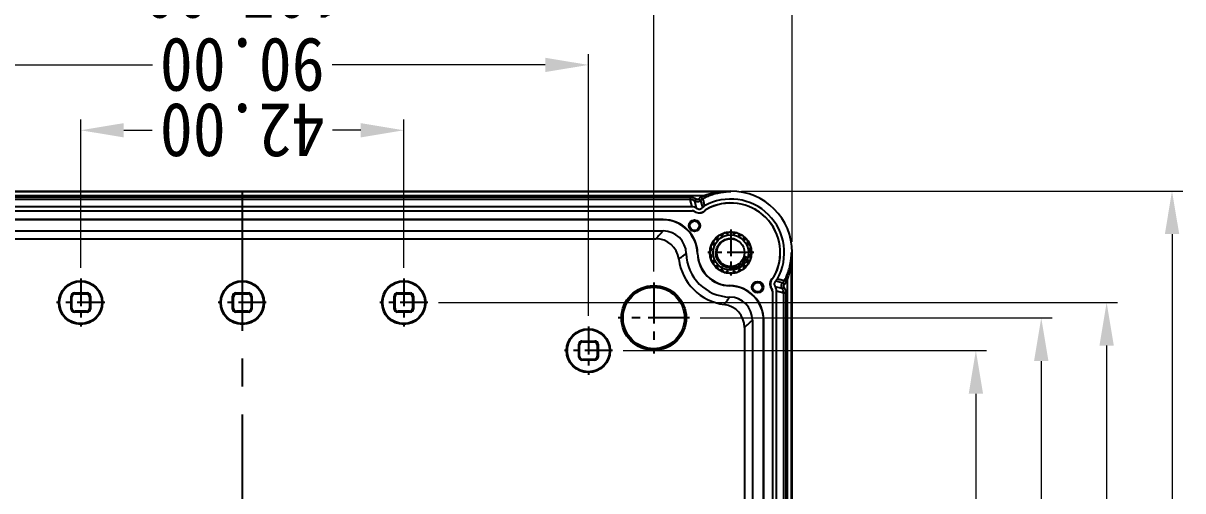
# Model space of a CAD drawing. Header units: millimetres. Extents: x -603 to 1798, y -1840 to -1013.
# Drawn here: x 1038.9 to 1189.7, y -1632.7 to -1571.8 of the extents above; entities that cross this region are included whole.
import ezdxf

# ---------------------------------------------------------------- set-up
doc = ezdxf.new("R2010")
doc.units = ezdxf.units.MM
doc.header["$MEASUREMENT"] = 0
doc.linetypes.add('CENTER', pattern=[50.8, 31.75, -6.35, 6.35, -6.35])
doc.layers.get('0').update_dxf_attribs({"linetype": 'CONTINUOUS'})
doc.layers.get('Defpoints').update_dxf_attribs({"linetype": 'CONTINUOUS'})
doc.layers.add('dim', color=3, linetype='CONTINUOUS', lineweight=9)
doc.styles.add('FFS', font='simfang0.ttf', dxfattribs={"width": 0.9})
doc.dimstyles.new('YanXiu', dxfattribs={"dimtxt": 2.5, "dimasz": 2.2, "dimexe": 1, "dimexo": 0.6, "dimgap": 0.66, "dimtad": 0, "dimzin": 0, "dimdsep": 46, "dimtxsty": 'FFS', "dimcen": 0, "dimclrd": 256, "dimclre": 131, "dimclrt": 42, "dimadec": 0, "dimazin": 0, "dimtfac": 1, "dimtdec": 4, "dimtofl": 0, "dimtmove": 0, "dimatfit": 3, "dimfxl": 0, "dimtolj": 1, "dimtzin": 0, "dimlwd": 0, "dimlwe": 0, "dimarcsym": 0})

# ---------------------------------------------------------------- blocks, each defined once
blk = doc.blocks.new('*D7')
at = {"layer": 'Defpoints', "color": 0}
for p in [(-48.13, 81.25), (-95.37, -81.25), (-48.13, -81.25)]:
    blk.add_point(p, dxfattribs=at)
at = {"layer": 'dim', "color": 131, "lineweight": 5}
for p, q in [((-49.53, 81.25), (-96.77, 81.25)), ((-49.53, -81.25), (-96.77, -81.25))]:
    blk.add_line(p, q, dxfattribs=at)
at = {"layer": 'dim', "lineweight": 5}
for p, q in [((-95.37, 75.65), (-95.37, 13.78)), ((-95.37, -75.65), (-95.37, -13.78))]:
    blk.add_line(p, q, dxfattribs=at)
at = {"layer": 'dim'}
for points in [[(-96.31, 75.65), (-94.44, 75.65), (-95.37, 81.25)], [(-96.31, -75.65), (-94.44, -75.65), (-95.37, -81.25)]]:
    blk.add_solid(points, dxfattribs=at)
at = {"layer": 'dim', "color": 42, "insert": (-95.37, 0), "char_height": 7, "attachment_point": 5, "rotation": 90, "style": 'FFS'}
blk.add_mtext('162.50', dxfattribs=at)
blk = doc.blocks.new('*D8')
at = {"layer": 'Defpoints', "color": 0}
for p in [(-58.13, 85.5), (-103.87, -85.5), (-58.13, -85.5)]:
    blk.add_point(p, dxfattribs=at)
at = {"layer": 'dim', "color": 131, "lineweight": 5}
for p, q in [((-59.53, 85.5), (-105.27, 85.5)), ((-59.53, -85.5), (-105.27, -85.5))]:
    blk.add_line(p, q, dxfattribs=at)
at = {"layer": 'dim', "lineweight": 5}
for p, q in [((-103.87, 79.9), (-103.87, 13.78)), ((-103.87, -79.9), (-103.87, -13.78))]:
    blk.add_line(p, q, dxfattribs=at)
at = {"layer": 'dim'}
for points in [[(-104.81, 79.9), (-102.94, 79.9), (-103.87, 85.5)], [(-104.81, -79.9), (-102.94, -79.9), (-103.87, -85.5)]]:
    blk.add_solid(points, dxfattribs=at)
at = {"layer": 'dim', "color": 42, "insert": (-103.87, 0), "char_height": 7, "attachment_point": 5, "rotation": 90, "style": 'FFS'}
blk.add_mtext('171.00', dxfattribs=at)
blk = doc.blocks.new('*D9')
at = {"layer": 'Defpoints', "color": 0}
for p in [(-24.13, 87.5), (-112.37, -87.5), (-24.13, -87.5)]:
    blk.add_point(p, dxfattribs=at)
at = {"layer": 'dim', "color": 131, "lineweight": 5}
for p, q in [((-25.53, 87.5), (-113.77, 87.5)), ((-25.53, -87.5), (-113.77, -87.5))]:
    blk.add_line(p, q, dxfattribs=at)
at = {"layer": 'dim', "lineweight": 5}
for p, q in [((-112.37, 81.9), (-112.37, 13.78)), ((-112.37, -81.9), (-112.37, -13.78))]:
    blk.add_line(p, q, dxfattribs=at)
at = {"layer": 'dim'}
for points in [[(-113.31, 81.9), (-111.44, 81.9), (-112.37, 87.5)], [(-113.31, -81.9), (-111.44, -81.9), (-112.37, -87.5)]]:
    blk.add_solid(points, dxfattribs=at)
at = {"layer": 'dim', "color": 42, "insert": (-112.37, 0), "char_height": 7, "attachment_point": 5, "rotation": 90, "style": 'FFS'}
blk.add_mtext('175.00', dxfattribs=at)
blk = doc.blocks.new('*D10')
at = {"layer": 'Defpoints', "color": 0}
for p in [(-63.5, 102), (-120.87, -102), (-63.5, -102)]:
    blk.add_point(p, dxfattribs=at)
at = {"layer": 'dim', "color": 131, "lineweight": 5}
for p, q in [((-64.9, 102), (-122.27, 102)), ((-64.9, -102), (-122.27, -102))]:
    blk.add_line(p, q, dxfattribs=at)
at = {"layer": 'dim', "lineweight": 5}
for p, q in [((-120.87, 96.4), (-120.87, 13.88)), ((-120.87, -96.4), (-120.87, -13.88))]:
    blk.add_line(p, q, dxfattribs=at)
at = {"layer": 'dim'}
for points in [[(-121.81, 96.4), (-119.94, 96.4), (-120.87, 102)], [(-121.81, -96.4), (-119.94, -96.4), (-120.87, -102)]]:
    blk.add_solid(points, dxfattribs=at)
at = {"layer": 'dim', "color": 42, "insert": (-120.87, 0), "char_height": 7, "attachment_point": 5, "rotation": 90, "style": 'FFS'}
blk.add_mtext('204.00', dxfattribs=at)
blk = doc.blocks.new('*D11')
at = {"layer": 'Defpoints', "color": 0}
for p in [(-21, -90.63), (21, -90.63), (21, -109.91)]:
    blk.add_point(p, dxfattribs=at)
at = {"layer": 'dim', "color": 131, "lineweight": 5}
for p, q in [((-21, -92.03), (-21, -111.31)), ((21, -92.03), (21, -111.31))]:
    blk.add_line(p, q, dxfattribs=at)
at = {"layer": 'dim', "lineweight": 5}
for p, q in [((-15.4, -109.91), (-11.72, -109.91)), ((15.4, -109.91), (11.72, -109.91))]:
    blk.add_line(p, q, dxfattribs=at)
at = {"layer": 'dim'}
for points in [[(-15.4, -108.98), (-15.4, -110.84), (-21, -109.91)], [(15.4, -108.98), (15.4, -110.84), (21, -109.91)]]:
    blk.add_solid(points, dxfattribs=at)
at = {"layer": 'dim', "color": 42, "insert": (0, -109.91), "char_height": 7, "attachment_point": 5, "style": 'FFS'}
blk.add_mtext('42.00', dxfattribs=at)
blk = doc.blocks.new('*D12')
at = {"layer": 'Defpoints', "color": 0}
for p in [(-45, -84.38), (45, -84.38), (45, -118.41)]:
    blk.add_point(p, dxfattribs=at)
at = {"layer": 'dim', "color": 131, "lineweight": 5}
for p, q in [((-45, -85.78), (-45, -119.81)), ((45, -85.78), (45, -119.81))]:
    blk.add_line(p, q, dxfattribs=at)
at = {"layer": 'dim', "lineweight": 5}
for p, q in [((-39.4, -118.41), (-11.67, -118.41)), ((39.4, -118.41), (11.67, -118.41))]:
    blk.add_line(p, q, dxfattribs=at)
at = {"layer": 'dim'}
for points in [[(-39.4, -117.48), (-39.4, -119.34), (-45, -118.41)], [(39.4, -117.48), (39.4, -119.34), (45, -118.41)]]:
    blk.add_solid(points, dxfattribs=at)
at = {"layer": 'dim', "color": 42, "insert": (0, -118.41), "char_height": 7, "attachment_point": 5, "style": 'FFS'}
blk.add_mtext('90.00', dxfattribs=at)
blk = doc.blocks.new('*D13')
at = {"layer": 'Defpoints', "color": 0}
for p in [(-53.5, -90.13), (53.5, -90.13), (53.5, -127.91)]:
    blk.add_point(p, dxfattribs=at)
at = {"layer": 'dim', "color": 131, "lineweight": 5}
for p, q in [((-53.5, -91.53), (-53.5, -129.31)), ((53.5, -91.53), (53.5, -129.31))]:
    blk.add_line(p, q, dxfattribs=at)
at = {"layer": 'dim', "lineweight": 5}
for p, q in [((-47.9, -127.91), (-13.78, -127.91)), ((47.9, -127.91), (13.78, -127.91))]:
    blk.add_line(p, q, dxfattribs=at)
at = {"layer": 'dim'}
for points in [[(-47.9, -126.98), (-47.9, -128.84), (-53.5, -127.91)], [(47.9, -126.98), (47.9, -128.84), (53.5, -127.91)]]:
    blk.add_solid(points, dxfattribs=at)
at = {"layer": 'dim', "color": 42, "insert": (0, -127.91), "char_height": 7, "attachment_point": 5, "style": 'FFS'}
blk.add_mtext('107.00', dxfattribs=at)
blk = doc.blocks.new('*D14')
at = {"layer": 'Defpoints', "color": 0}
for p in [(-71.5, -94), (71.5, -94), (71.5, -137.41)]:
    blk.add_point(p, dxfattribs=at)
at = {"layer": 'dim', "color": 131, "lineweight": 5}
for p, q in [((-71.5, -95.4), (-71.5, -138.81)), ((71.5, -95.4), (71.5, -138.81))]:
    blk.add_line(p, q, dxfattribs=at)
at = {"layer": 'dim', "lineweight": 5}
for p, q in [((-65.9, -137.41), (-13.78, -137.41)), ((65.9, -137.41), (13.78, -137.41))]:
    blk.add_line(p, q, dxfattribs=at)
at = {"layer": 'dim'}
for points in [[(-65.9, -136.48), (-65.9, -138.34), (-71.5, -137.41)], [(65.9, -136.48), (65.9, -138.34), (71.5, -137.41)]]:
    blk.add_solid(points, dxfattribs=at)
at = {"layer": 'dim', "color": 42, "insert": (0, -137.41), "char_height": 7, "attachment_point": 5, "style": 'FFS'}
blk.add_mtext('143.00', dxfattribs=at)
blk = doc.blocks.new('u87')
at = {"color": 1, "linetype": 'CENTER', "ltscale": 0.572}
blk.add_line((0, -102), (0, 102), dxfattribs=at)
at = {"color": 7}
for p, q in [((-71.5, 94), (-71.5, -94)), ((-71.404, 94), (-71.404, -94)), ((-70.904, -3.501), (-70.904, -90.499)), ((-70.69, -5.263), (-70.69, -88.737)), ((-70.39, -5.263), (-70.39, -88.737)), ((-69.463, -5.022), (-69.463, -88.978)), ((-68.953, -88.981), (-68.953, -5.019)), ((-68.932, -88.981), (-68.932, -5.019)), ((-67.795, -8.797), (-67.795, -85.203)), ((-67.769, -8.822), (-67.769, -85.178)), ((-66.316, -85.223), (-66.316, -8.777)), ((-65.295, -84.275), (-65.295, -9.725)), ((-46.137, -80.513), (-46.25, -80.4)), ((-46.25, -82.1), (-46.25, -80.4)), ((-46.137, -81.987), (-46.137, -80.513)), ((-45.737, -80.113), (-45.85, -80)), ((-45.85, -80), (-44.15, -80)), ((-45.737, -80.113), (-44.263, -80.113)), ((-44.263, -80.113), (-44.15, -80)), ((-43.863, -80.513), (-43.75, -80.4)), ((-43.863, -80.513), (-43.863, -81.987)), ((-43.75, -80.4), (-43.75, -82.1)), ((-46.137, -81.987), (-46.25, -82.1)), ((-45.737, -82.387), (-45.85, -82.5)), ((-44.15, -82.5), (-45.85, -82.5)), ((-44.263, -82.387), (-45.737, -82.387)), ((-44.263, -82.387), (-44.15, -82.5)), ((-43.863, -81.987), (-43.75, -82.1)), ((-67.769, -85.178), (-67.795, -85.203)), ((-22.137, -86.763), (-22.25, -86.65)), ((-22.25, -88.35), (-22.25, -86.65)), ((-22.137, -88.237), (-22.137, -86.763)), ((-21.85, -86.25), (-20.15, -86.25)), ((-21.737, -86.363), (-21.85, -86.25)), ((-21.737, -86.363), (-20.263, -86.363)), ((-20.263, -86.363), (-20.15, -86.25)), ((-19.863, -86.763), (-19.75, -86.65)), ((-19.863, -86.763), (-19.863, -88.237)), ((-19.75, -86.65), (-19.75, -88.35)), ((-1.137, -86.763), (-1.25, -86.65)), ((-1.25, -88.35), (-1.25, -86.65)), ((-1.137, -88.237), (-1.137, -86.763)), ((-0.85, -86.25), (0.85, -86.25)), ((-0.737, -86.363), (-0.85, -86.25)), ((-0.737, -86.363), (0.737, -86.363)), ((0.737, -86.363), (0.85, -86.25)), ((1.137, -86.763), (1.25, -86.65)), ((1.137, -86.763), (1.137, -88.237)), ((1.25, -86.65), (1.25, -88.35)), ((19.863, -86.763), (19.75, -86.65)), ((19.75, -88.35), (19.75, -86.65)), ((19.863, -88.237), (19.863, -86.763)), ((20.15, -86.25), (21.85, -86.25)), ((20.263, -86.363), (20.15, -86.25)), ((20.263, -86.363), (21.737, -86.363)), ((21.737, -86.363), (21.85, -86.25)), ((22.137, -86.763), (22.25, -86.65)), ((22.137, -86.763), (22.137, -88.237)), ((22.25, -86.65), (22.25, -88.35)), ((-70.69, -88.737), (-70.39, -88.737)), ((-70.39, -88.737), (-69.463, -88.978)), ((-22.137, -88.237), (-22.25, -88.35)), ((-21.737, -88.637), (-21.85, -88.75)), ((-20.15, -88.75), (-21.85, -88.75)), ((-20.263, -88.637), (-21.737, -88.637)), ((-20.263, -88.637), (-20.15, -88.75)), ((-19.863, -88.237), (-19.75, -88.35)), ((-1.137, -88.237), (-1.25, -88.35)), ((-0.737, -88.637), (-0.85, -88.75)), ((0.85, -88.75), (-0.85, -88.75)), ((0.737, -88.637), (-0.737, -88.637)), ((0.737, -88.637), (0.85, -88.75)), ((1.137, -88.237), (1.25, -88.35)), ((19.863, -88.237), (19.75, -88.35)), ((20.263, -88.637), (20.15, -88.75)), ((21.85, -88.75), (20.15, -88.75)), ((21.737, -88.637), (20.263, -88.637)), ((21.737, -88.637), (21.85, -88.75)), ((22.137, -88.237), (22.25, -88.35)), ((-70.768, -90.224), (-70.502, -90.362)), ((-70.484, -89.857), (-70.283, -90.08)), ((-70.444, -89.498), (-70.201, -89.323)), ((-69.359, -90.324), (-70.283, -90.08)), ((-70.201, -89.323), (-69.274, -89.564)), ((-68.932, -88.981), (-68.953, -88.981)), ((-68.841, -89.261), (-68.858, -89.274)), ((-63.387, -89.675), (-63.4, -89.701)), ((-70.904, -90.499), (-70.633, -90.627)), ((-69.101, -90.838), (-69.119, -90.827)), ((-69.002, -90.715), (-69.016, -90.7)), ((-71.5, -94), (-71.404, -94)), ((-59.175, -93.887), (-59.201, -93.9)), ((53.775, -95.795), (-53.775, -95.795)), ((54.723, -96.816), (-54.723, -96.816)), ((-58.761, -99.341), (-58.774, -99.358)), ((58.481, -99.432), (-58.481, -99.432)), ((-58.481, -99.432), (-58.481, -99.453)), ((58.481, -99.453), (-58.481, -99.453)), ((-54.678, -98.269), (-54.703, -98.295)), ((-54.703, -98.295), (54.703, -98.295)), ((-54.678, -98.269), (54.678, -98.269)), ((-60.338, -99.601), (-60.327, -99.619)), ((-60.215, -99.502), (-60.2, -99.516)), ((-59.724, -101.268), (-59.862, -101.002)), ((-59.58, -100.783), (-59.824, -99.859)), ((-59.357, -100.984), (-59.58, -100.783)), ((-59.064, -99.774), (-58.823, -100.701)), ((-58.998, -100.944), (-58.823, -100.701)), ((-58.478, -99.963), (58.478, -99.963)), ((-58.478, -99.963), (-58.237, -100.89)), ((-58.237, -100.89), (58.237, -100.89)), ((-58.237, -101.19), (-58.237, -100.89)), ((-63.5, -101.904), (63.5, -101.904)), ((-63.5, -101.904), (-63.5, -102)), ((63.5, -102), (-63.5, -102)), ((-59.999, -101.404), (-60.127, -101.133)), ((-59.999, -101.404), (59.999, -101.404)), ((-58.237, -101.19), (58.237, -101.19))]:
    blk.add_line(p, q, dxfattribs=at)
at = {"color": 1, "linetype": 'CENTER', "ltscale": 0.113789}
for p, q in [((-45, -84.379), (-45, -78.121)), ((-48.129, -81.25), (-41.871, -81.25)), ((-21, -90.629), (-21, -84.371)), ((0, -90.629), (0, -84.371)), ((21, -90.629), (21, -84.371)), ((-24.129, -87.5), (-17.871, -87.5)), ((-3.129, -87.5), (3.129, -87.5)), ((17.871, -87.5), (24.129, -87.5))]:
    blk.add_line(p, q, dxfattribs=at)
at = {"color": 1, "linetype": 'CENTER', "ltscale": 0.168385}
for p, q in [((-53.5, -90.131), (-53.5, -80.869)), ((-58.131, -85.5), (-48.869, -85.5))]:
    blk.add_line(p, q, dxfattribs=at)
at = {"color": 1, "linetype": 'CENTER', "ltscale": 0.10854}
for p, q in [((-63.5, -96.985), (-63.5, -91.015)), ((-66.485, -94), (-60.515, -94))]:
    blk.add_line(p, q, dxfattribs=at)
at = {"color": 7}
for centre, radius in [((-45, -81.25), 2.845), ((-45, -81.25), 2.74), ((-53.5, -85.5), 4.21), ((-53.5, -85.5), 4), ((-21, -87.5), 2.845), ((-21, -87.5), 2.74), ((0, -87.5), 2.845), ((0, -87.5), 2.74), ((21, -87.5), 2.845), ((21, -87.5), 2.74), ((-67, -89.5), 0.75), ((-67, -89.5), 0.61), ((-63.5, -94), 2.713), ((-63.5, -94), 2.3), ((-63.5, -94), 1.8), ((-58.8, -97.5), 0.75), ((-58.8, -97.5), 0.61)]:
    blk.add_circle(centre, radius, dxfattribs=at)
for centre, radius, start, end in [((-47.412, -104.549), 27.034, 131.415, 134.36945), ((-62.296, -84.275), 2.999, 179.99758, 262.94346), ((-63.296, -85.203), 4.499, 179.99671, 268.67455), ((-63.27, -85.178), 4.499, 179.99672, 268.50825), ((-63.317, -85.224), 2.999, 179.99682, 268.80768), ((-63.5, -94), 6.8, 7.05897, 82.94103), ((-69.389, -88.737), 1.301, 180.01474, 215.81248), ((-69.39, -88.737), 1, 179.99701, 215.83009), ((-63.5, -94), 5.779, 1.1955, 88.8045), ((-63.5, -94), 8.19, 152.54633, 154.6904), ((-69.614, -90.823), 1.3, 131.9995, 152.54609), ((-63.5, -94), 7.89, 152.54633, 154.6904), ((-69.614, -90.823), 1, 131.99673, 152.54503), ((-68.694, -91.07), 1, 131.66728, 150.5762), ((-68.463, -88.978), 1, 180.00074, 215.82648), ((-68.453, -88.981), 0.5, 180.00148, 215.82734), ((-68.452, -88.981), 0.48, 180.03025, 215.79927), ((-63.5, -94), 4.3, 1.32874, 88.67126), ((-63.5, -94), 4.326, 1.49481, 88.50543), ((-63.5, -94), 6.963, 150.57638, 299.42363), ((-63.5, -94), 6.453, 150.54928, 299.45047), ((-63.5, -94), 6.432, 150.54928, 299.45047), ((-68.684, -91.073), 0.5, 131.66865, 150.5485), ((-68.684, -91.073), 0.479, 131.6686, 150.54846), ((-64.902, -92.071), 0.315, 66.29192, 185.70808), ((-64.715, -91.645), 0.15, 246.29192, 297.27791), ((-63.5, -94), 2.5, 116.72209, 117.27791), ((-64.692, -91.633), 0.15, 296.72209, 347.70808), ((-64.237, -91.732), 0.315, 48.29192, 167.70808), ((-63.927, -91.385), 0.15, 228.29192, 279.27791), ((-63.5, -94), 2.5, 98.72209, 99.27791), ((-63.902, -91.381), 0.15, 278.72209, 329.70808), ((-63.5, -91.615), 0.315, 30.29192, 149.70808), ((-63.098, -91.381), 0.15, 210.29192, 261.27791), ((-63.5, -94), 2.5, 80.72209, 81.27791), ((-63.073, -91.385), 0.15, 260.72209, 311.70808), ((-62.763, -91.732), 0.315, 12.29192, 131.70808), ((-62.308, -91.633), 0.15, 192.29192, 243.27791), ((-63.5, -94), 2.5, 62.72209, 63.27791), ((-62.285, -91.645), 0.15, 242.72209, 293.70808), ((-62.098, -92.071), 0.315, 354.29192, 113.70808), ((-65.768, -93.263), 0.315, 102.29192, 221.70808), ((-65.867, -92.808), 0.15, 282.29192, 333.27791), ((-65.429, -92.598), 0.315, 84.29192, 203.70808), ((-63.5, -94), 2.5, 152.72209, 153.27791), ((-65.855, -92.785), 0.15, 332.72209, 23.70808), ((-65.383, -92.135), 0.15, 264.29192, 315.27791), ((-63.5, -94), 2.5, 134.72209, 135.27791), ((-65.365, -92.117), 0.15, 314.72209, 5.70808), ((-61.635, -92.117), 0.15, 174.29192, 225.27791), ((-63.5, -94), 2.5, 44.72209, 45.27791), ((-61.617, -92.135), 0.15, 224.72209, 275.70808), ((-61.571, -92.598), 0.315, 336.29192, 95.70808), ((-61.145, -92.785), 0.15, 156.29192, 207.27791), ((-63.5, -94), 2.5, 26.72209, 27.27791), ((-61.133, -92.808), 0.15, 206.72209, 257.70808), ((-61.232, -93.263), 0.315, 318.29192, 77.70808), ((-53.775, -92.796), 2.999, 187.05655, 270.00242), ((-63.5, -94), 8, 180, 270), ((-65.885, -94), 0.315, 120.29192, 239.70808), ((-65.768, -94.737), 0.315, 138.29192, 257.70808), ((-66.119, -93.598), 0.15, 300.29192, 351.27791), ((-66.119, -94.402), 0.15, 8.72209, 59.70808), ((-66.115, -93.573), 0.15, 350.72209, 41.70808), ((-66.115, -94.427), 0.15, 318.29192, 9.27791), ((-63.5, -94), 2.5, 170.72209, 171.27791), ((-63.5, -94), 2.5, 188.72209, 189.27791), ((-61.232, -94.737), 0.315, 282.29192, 41.70808), ((-60.885, -93.573), 0.15, 138.29192, 189.27791), ((-60.885, -94.427), 0.15, 170.72209, 221.70808), ((-63.5, -94), 2.5, 8.72209, 9.27791), ((-63.5, -94), 2.5, 350.72209, 351.27791), ((-60.881, -93.598), 0.15, 188.72209, 239.70808), ((-60.881, -94.402), 0.15, 120.29192, 171.27791), ((-61.115, -94), 0.315, 300.29192, 59.70808), ((-54.703, -93.796), 4.499, 181.32545, 270.00329), ((-54.678, -93.77), 4.499, 181.49158, 270.00326), ((-54.724, -93.817), 2.999, 181.19232, 270.00318), ((-65.867, -95.192), 0.15, 26.72209, 77.70808), ((-65.429, -95.402), 0.315, 156.29192, 275.70808), ((-63.5, -94), 2.5, 206.72209, 207.27791), ((-65.855, -95.215), 0.15, 336.29192, 27.27791), ((-65.383, -95.865), 0.15, 44.72209, 95.70808), ((-63.5, -94), 2.5, 224.72209, 225.27791), ((-65.365, -95.883), 0.15, 354.29192, 45.27791), ((-64.902, -95.929), 0.315, 174.29192, 293.70808), ((-64.715, -96.355), 0.15, 62.72209, 113.70808), ((-63.5, -94), 2.5, 242.72209, 243.27791), ((-64.692, -96.367), 0.15, 12.29192, 63.27791), ((-64.237, -96.268), 0.315, 192.29192, 311.70808), ((-63.441, -94.017), 1.811, 242.37549, 268.13959), ((-63.927, -96.615), 0.15, 80.72209, 131.70808), ((-63.5, -94), 2.5, 260.72209, 261.27791), ((-63.902, -96.619), 0.15, 30.29192, 81.27791), ((-63.098, -96.619), 0.15, 98.72209, 149.70808), ((-63.5, -94), 2.5, 278.72209, 279.27791), ((-63.073, -96.615), 0.15, 48.29192, 99.27791), ((-62.763, -96.268), 0.315, 228.29192, 347.70808), ((-62.308, -96.367), 0.15, 116.72209, 167.70808), ((-63.5, -94), 2.5, 296.72209, 297.27791), ((-62.285, -96.355), 0.15, 66.29192, 117.27791), ((-62.098, -95.929), 0.315, 246.29192, 5.70808), ((-61.635, -95.883), 0.15, 134.72209, 185.70808), ((-63.5, -94), 2.5, 314.72209, 315.27791), ((-61.617, -95.865), 0.15, 84.29192, 135.27791), ((-61.571, -95.402), 0.315, 264.29192, 23.70808), ((-61.145, -95.215), 0.15, 152.72209, 203.70808), ((-63.5, -94), 2.5, 332.72209, 333.27791), ((-61.133, -95.192), 0.15, 102.29192, 153.27791), ((-74.049, -77.912), 27.034, 315.63055, 318.585), ((-63.5, -96.385), 0.315, 210.29192, 329.70808), ((-58.481, -98.953), 0.5, 234.17266, 269.99852), ((-58.481, -98.952), 0.48, 234.19665, 269.97383), ((-60.573, -99.184), 0.479, 299.44691, 318.33134), ((-60.573, -99.184), 0.5, 299.44549, 318.3333), ((-63.5, -94), 7.89, 295.3096, 297.45367), ((-60.57, -99.194), 1, 299.42382, 318.33335), ((-60.323, -100.114), 1, 297.45518, 318.00305), ((-60.323, -100.114), 1.3, 297.45427, 318.00013), ((-58.478, -98.963), 1, 234.17352, 269.99926), ((-58.237, -99.889), 1.301, 234.18688, 269.9859), ((-58.237, -99.89), 1, 234.17106, 269.99745), ((-63.5, -94), 8.19, 295.3096, 297.45367)]:
    blk.add_arc(centre, radius, start, end, dxfattribs=at)
for centre, major_axis, start_param, end_param in [((-45.85, -80.4), (0.283, -0.283), 2.3563468, 3.9268385), ((-45.736, -80.514), (-0.283, 0.283), -0.7852459, 0.7852459), ((-44.264, -80.514), (0.283, 0.283), -0.7852459, 0.7852459), ((-44.15, -80.4), (0.283, 0.283), -0.7852459, 0.7852459), ((-45.85, -82.1), (0.283, 0.283), -3.9268385, -2.3563468), ((-45.736, -81.986), (-0.283, -0.283), -0.7852459, 0.7852459), ((-44.264, -81.986), (0.283, -0.283), -0.7852459, 0.7852459), ((-44.15, -82.1), (0.283, -0.283), -0.7852459, 0.7852459), ((-21.85, -86.65), (0.283, -0.283), 2.3563468, 3.9268385), ((-21.736, -86.764), (-0.283, 0.283), -0.7852459, 0.7852459), ((-20.264, -86.764), (0.283, 0.283), -0.7852459, 0.7852459), ((-20.15, -86.65), (0.283, 0.283), -0.7852459, 0.7852459), ((-0.85, -86.65), (0.283, -0.283), 2.3563468, 3.9268385), ((-0.736, -86.764), (-0.283, 0.283), -0.7852459, 0.7852459), ((0.736, -86.764), (0.283, 0.283), -0.7852459, 0.7852459), ((0.85, -86.65), (0.283, 0.283), -0.7852459, 0.7852459), ((20.15, -86.65), (0.283, -0.283), 2.3563468, 3.9268385), ((20.264, -86.764), (-0.283, 0.283), -0.7852459, 0.7852459), ((21.736, -86.764), (0.283, 0.283), -0.7852459, 0.7852459), ((21.85, -86.65), (0.283, 0.283), -0.7852459, 0.7852459), ((-21.85, -88.35), (0.283, 0.283), -3.9268385, -2.3563468), ((-21.736, -88.236), (-0.283, -0.283), -0.7852459, 0.7852459), ((-20.264, -88.236), (0.283, -0.283), -0.7852459, 0.7852459), ((-20.15, -88.35), (0.283, -0.283), -0.7852459, 0.7852459), ((-0.85, -88.35), (0.283, 0.283), -3.9268385, -2.3563468), ((-0.736, -88.236), (-0.283, -0.283), -0.7852459, 0.7852459), ((0.736, -88.236), (0.283, -0.283), -0.7852459, 0.7852459), ((0.85, -88.35), (0.283, -0.283), -0.7852459, 0.7852459), ((20.15, -88.35), (0.283, 0.283), -3.9268385, -2.3563468), ((20.264, -88.236), (-0.283, -0.283), -0.7852459, 0.7852459), ((21.736, -88.236), (0.283, -0.283), -0.7852459, 0.7852459), ((21.85, -88.35), (0.283, -0.283), -0.7852459, 0.7852459)]:
    blk.add_ellipse(centre, major_axis=major_axis, ratio=0.9996955, start_param=start_param, end_param=end_param, dxfattribs=at)
for points, start_tangent, end_tangent in [([(-62.664, -87.252), (-62.844, -87.481), (-63.003, -87.692), (-63.143, -87.883), (-63.267, -88.058), (-63.379, -88.222)], (-0.6235941, -0.7817483), (-0.5592769, -0.8289809)), ([(-69.565, -90.579), (-69.784, -90.531), (-70.01, -90.48), (-70.247, -90.424), (-70.502, -90.362)], (-0.9780736, 0.2082595), (-0.9708209, 0.2398055)), ([(-70.444, -89.498), (-70.422, -89.535), (-70.406, -89.571), (-70.395, -89.608), (-70.39, -89.645), (-70.392, -89.682), (-70.399, -89.72), (-70.413, -89.758), (-70.431, -89.794), (-70.455, -89.827), (-70.484, -89.857)], (0.5852953, -0.8108202), (-0.7432116, -0.6690564)), ([(-70.201, -89.323), (-70.156, -89.396), (-70.123, -89.469), (-70.101, -89.547), (-70.091, -89.631), (-70.094, -89.717), (-70.11, -89.8), (-70.138, -89.878), (-70.175, -89.95), (-70.223, -90.018), (-70.283, -90.08)], (0.585187, -0.8108984), (-0.7430858, -0.6691961)), ([(-69.359, -90.324), (-69.231, -90.16), (-69.168, -89.964), (-69.182, -89.757), (-69.274, -89.564)], (0.7470157, 0.6648064), (-0.5853203, 0.8108022)), ([(-69.016, -90.7), (-68.846, -90.507), (-68.715, -90.253), (-68.653, -89.937), (-68.7, -89.591), (-68.858, -89.274)], (0.7469976, 0.6648267), (-0.5853203, 0.8108022)), ([(-68.841, -89.261), (-68.667, -89.628), (-68.639, -90.026), (-68.758, -90.403), (-69.002, -90.715)], (0.5853203, -0.8108022), (-0.7469976, -0.6648267)), ([(-70.904, -90.499), (-70.977, -90.756), (-71.051, -91.044), (-71.123, -91.361), (-71.192, -91.708), (-71.257, -92.09), (-71.313, -92.507), (-71.359, -92.964), (-71.391, -93.461), (-71.404, -94)], (-0.2834531, -0.9589861), (-0.0034146, -0.9999942)), ([(-70.633, -90.627), (-70.745, -90.875), (-70.859, -91.152), (-70.971, -91.457), (-71.078, -91.792), (-71.177, -92.159), (-71.264, -92.562), (-71.335, -93.001), (-71.384, -93.48), (-71.404, -94)], (-0.4275028, -0.904014), (-0.0056655, -0.999984)), ([(-65.547, -93.533), (-65.448, -93.239), (-65.305, -92.963), (-65.124, -92.711), (-64.909, -92.492), (-64.666, -92.308), (-64.396, -92.161), (-64.105, -92.055), (-63.803, -91.995), (-63.5, -91.982)], (0.2506278, 0.9680835), (0.999547, -0.0300968)), ([(-64.907, -92.878), (-65.089, -93.003), (-65.259, -93.156), (-65.413, -93.333), (-65.547, -93.533)], (-0.8566679, -0.5158683), (-0.5077478, -0.8615057)), ([(-63.5, -91.982), (-63.173, -92.019), (-62.854, -92.109), (-62.555, -92.251), (-62.289, -92.436), (-62.059, -92.659), (-61.867, -92.919), (-61.721, -93.206), (-61.625, -93.51), (-61.58, -93.824), (-61.587, -94.139), (-61.645, -94.449), (-61.753, -94.743), (-61.909, -95.017), (-62.106, -95.259), (-62.338, -95.463), (-62.601, -95.626), (-62.89, -95.744), (-63.194, -95.812), (-63.5, -95.827)], (0.999547, -0.0300968), (-0.9994475, 0.0332379)), ([(-56.752, -93.164), (-56.981, -93.344), (-57.192, -93.503), (-57.383, -93.643), (-57.558, -93.767), (-57.722, -93.879)], (-0.7817483, -0.6235941), (-0.8289809, -0.5592769)), ([(-60.215, -99.502), (-59.897, -99.255), (-59.518, -99.138), (-59.124, -99.169), (-58.761, -99.341)], (0.6648202, 0.7470034), (0.8108022, -0.5853203)), ([(-58.774, -99.358), (-59.078, -99.204), (-59.467, -99.155), (-59.872, -99.266), (-60.2, -99.516)], (-0.8108022, 0.5853203), (-0.6648202, -0.7470034)), ([(-59.862, -101.002), (-59.915, -100.786), (-59.968, -100.562), (-60.023, -100.324), (-60.079, -100.065)], (-0.239809, 0.9708201), (-0.2083599, 0.9780522)), ([(-59.064, -99.774), (-59.258, -99.682), (-59.466, -99.668), (-59.661, -99.732), (-59.824, -99.859)], (-0.8108022, 0.5853203), (-0.6648001, -0.7470213)), ([(-59.58, -100.783), (-59.518, -100.724), (-59.446, -100.673), (-59.37, -100.635), (-59.293, -100.608), (-59.215, -100.594), (-59.137, -100.59), (-59.06, -100.599), (-58.982, -100.619), (-58.903, -100.652), (-58.823, -100.701)], (0.6691803, 0.7431001), (0.81083, -0.5852817)), ([(-59.357, -100.984), (-59.327, -100.955), (-59.292, -100.93), (-59.254, -100.911), (-59.217, -100.898), (-59.181, -100.892), (-59.148, -100.89), (-59.114, -100.894), (-59.077, -100.903), (-59.039, -100.92), (-58.998, -100.944)], (0.6691671, 0.7431119), (0.8108767, -0.585217)), ([(-63.5, -101.904), (-62.978, -101.884), (-62.5, -101.835), (-62.063, -101.764), (-61.664, -101.678), (-61.3, -101.58), (-60.966, -101.474), (-60.659, -101.361), (-60.378, -101.246), (-60.127, -101.133)], (0.999984, 0.0056566), (0.9040143, 0.4275023)), ([(-63.5, -101.904), (-62.958, -101.891), (-62.462, -101.859), (-62.009, -101.813), (-61.594, -101.757), (-61.216, -101.694), (-60.87, -101.625), (-60.551, -101.552), (-60.259, -101.478), (-59.999, -101.404)], (0.9999942, 0.0034149), (0.9589861, 0.2834532))]:
    blk.add_spline(points, degree=3, dxfattribs=dict(at, start_tangent=start_tangent, end_tangent=end_tangent))
at = {"layer": 'dim'}
for base, p1, p2, picture, middle in [((-120.874, -102), (-63.5, 102), (-63.5, -102), '*D10', (-120.874, 0)), ((-112.374, -87.5), (-24.129, 87.5), (-24.129, -87.5), '*D9', (-112.374, 0)), ((-103.874, -85.5), (-58.131, 85.5), (-58.131, -85.5), '*D8', (-103.874, 0)), ((-95.374, -81.25), (-48.129, 81.25), (-48.129, -81.25), '*D7', (-95.374, 0))]:
    dim = blk.add_linear_dim(base=base, p1=p1, p2=p2, angle=90, dimstyle='YanXiu', override={"dimtxt": 7, "dimasz": 5.6, "dimexe": 1.3993, "dimexo": 1.3993, "dimgap": 1.3993}, dxfattribs=at)
    dim.commit()
    dim.dimension.update_dxf_attribs({"geometry": picture, "text_midpoint": middle, "dimtype": 160})
for base, p1, p2, picture, middle in [((45, -118.41), (-45, -84.379), (45, -84.379), '*D12', (0, -118.41)), ((53.5, -127.91), (-53.5, -90.131), (53.5, -90.131), '*D13', (0, -127.91)), ((21, -109.91), (-21, -90.629), (21, -90.629), '*D11', (0, -109.91)), ((71.5, -137.41), (-71.5, -94), (71.5, -94), '*D14', (0, -137.41))]:
    dim = blk.add_linear_dim(base=base, p1=p1, p2=p2, dimstyle='YanXiu', override={"dimtxt": 7, "dimasz": 5.6, "dimexe": 1.3993, "dimexo": 1.3993, "dimgap": 1.3993}, dxfattribs=at)
    dim.commit()
    dim.dimension.update_dxf_attribs({"geometry": picture, "text_midpoint": middle, "dimtype": 160})
blk = doc.blocks.new('u43')
blk.add_blockref('u87', (-155.583, 268.987))

msp = doc.modelspace()

# ---------------------------------------------------------------- block references
at = {"rotation": 180}
msp.add_blockref('u43', (911.81, -1426.69), dxfattribs=at)

doc.saveas('drawing.dxf')
